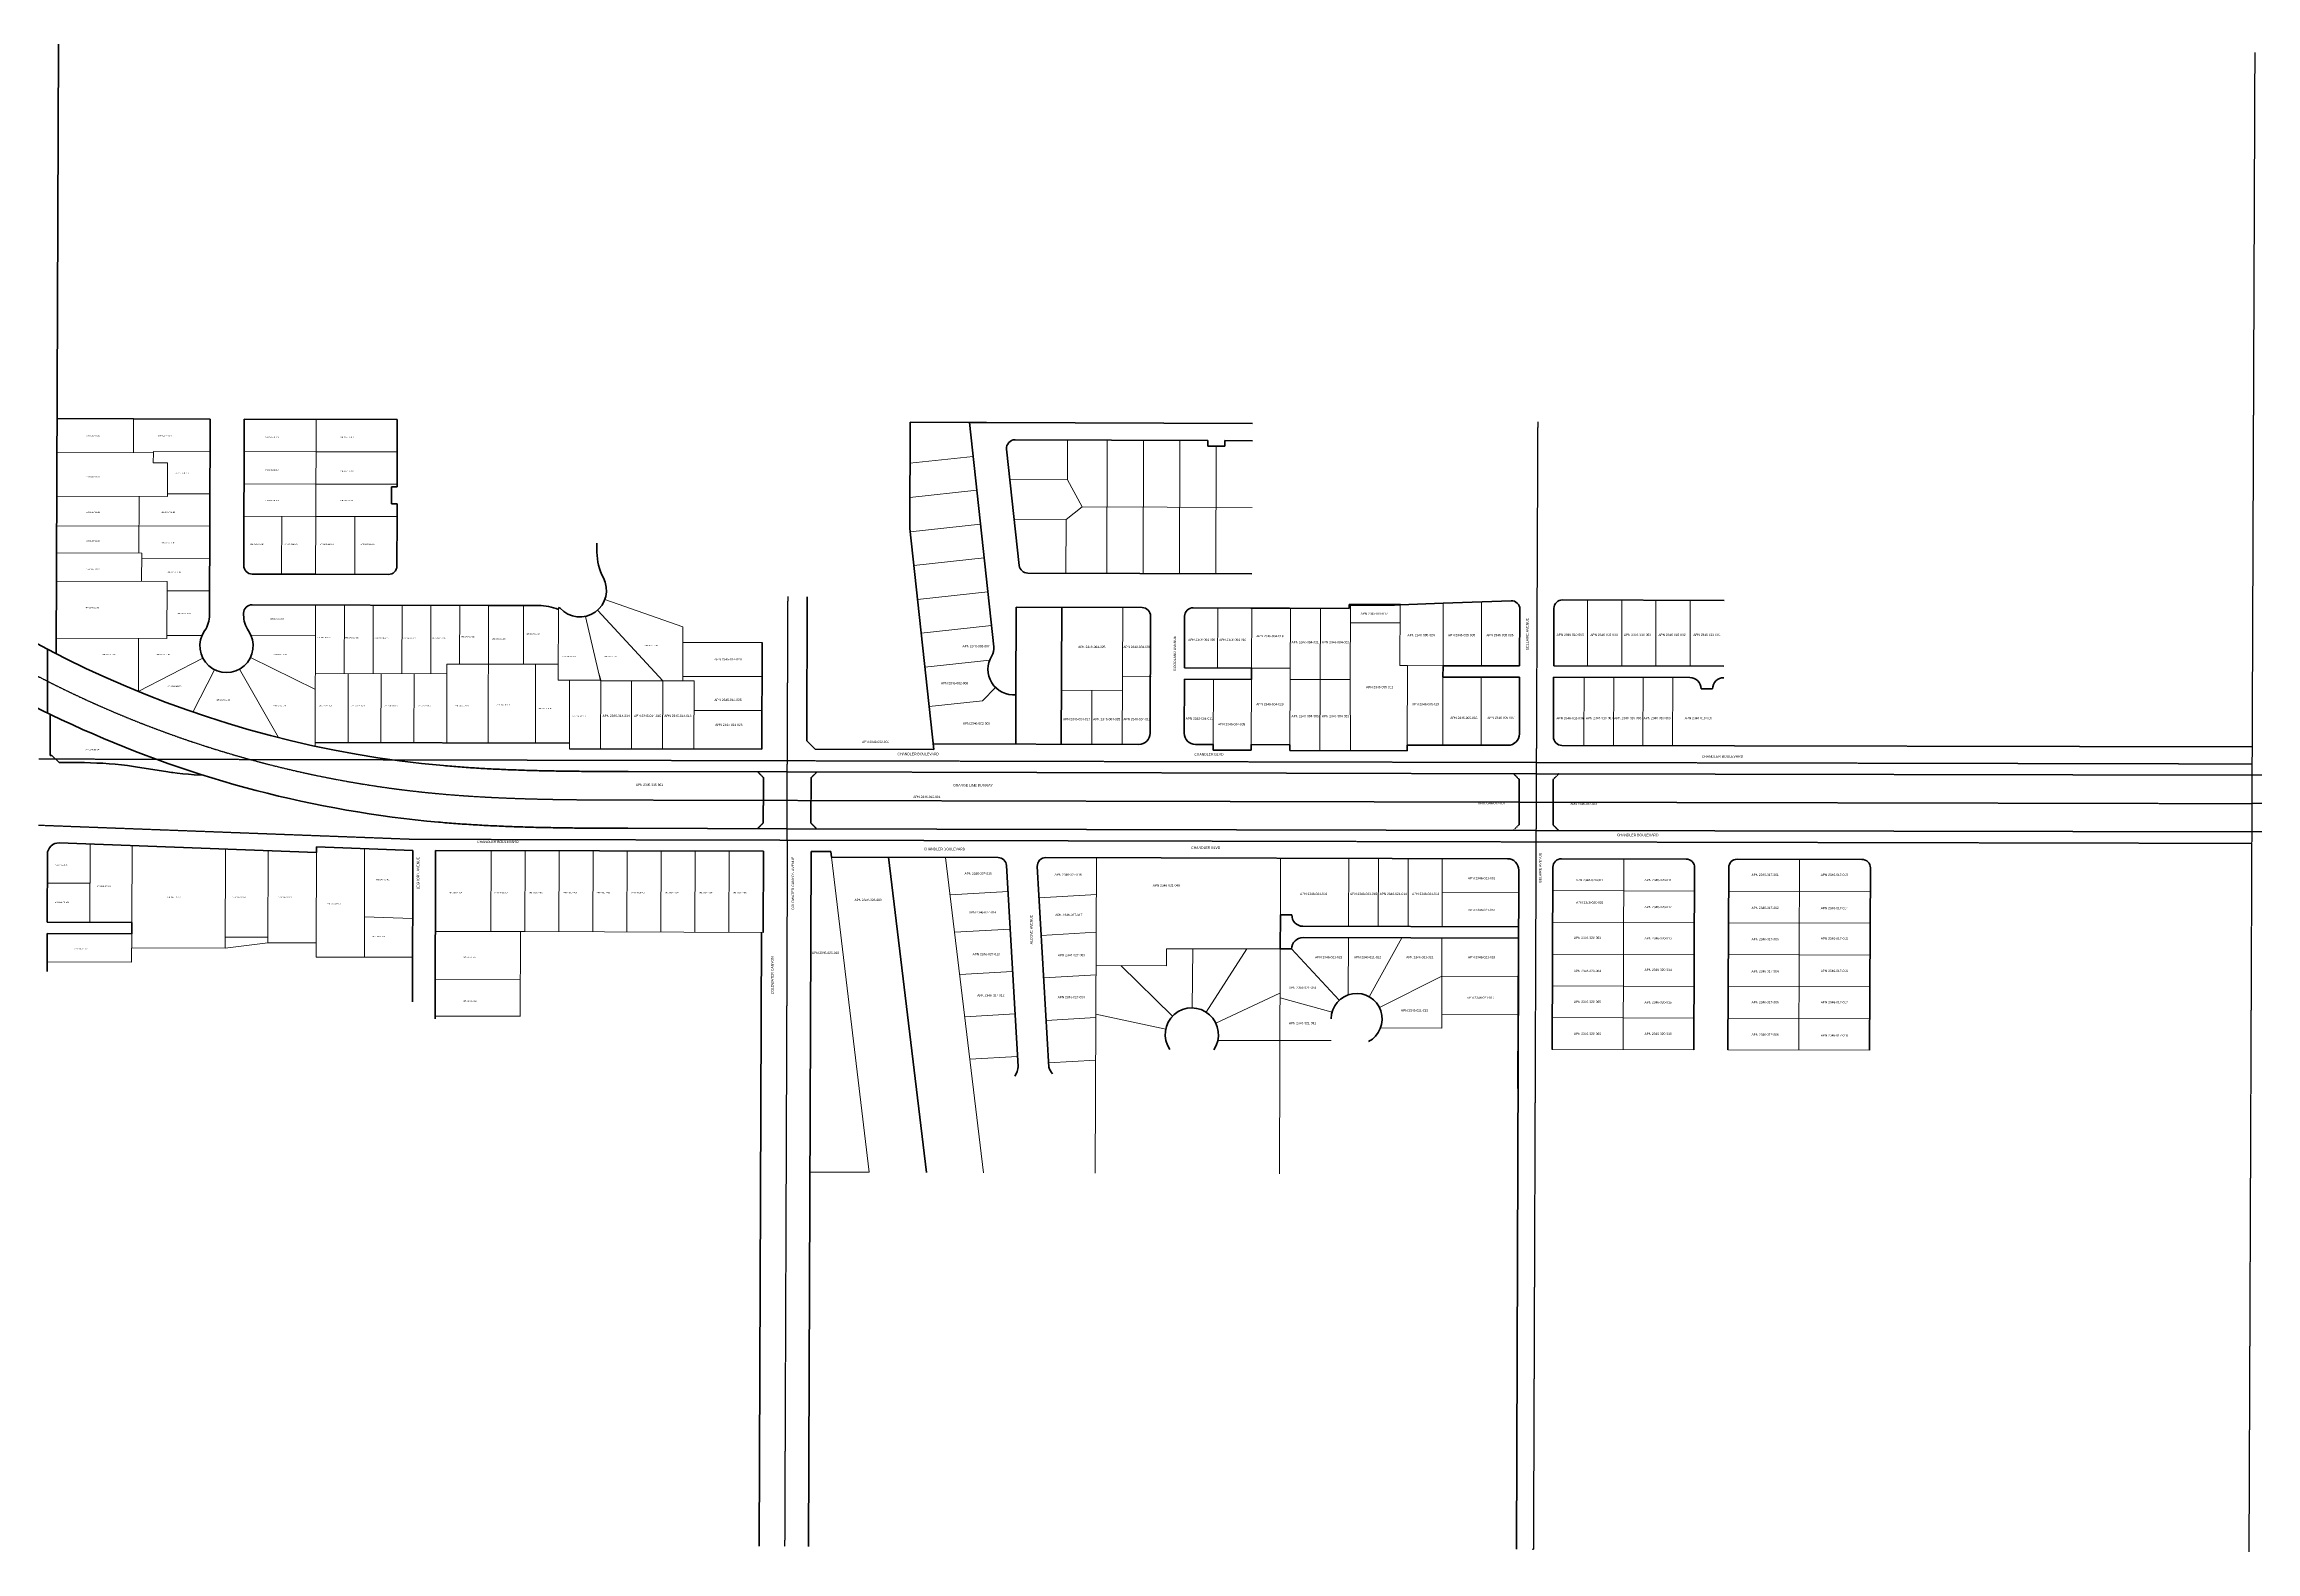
# Model space of a CAD drawing. Header units: feet. Extents: x 6396409 to 6445695, y 1882632 to 1891679.
# Drawn here: x 6435190 to 6439089, y 1882632 to 1885289 of the extents above; entities that cross this region are included whole.
import ezdxf

# ---------------------------------------------------------------- set-up
doc = ezdxf.new("R2010")
doc.units = ezdxf.units.FT
doc.header["$MEASUREMENT"] = 0
doc.linetypes.add('CENTER2', pattern=[1.125, 0.75, -0.125, 0.125, -0.125])
doc.linetypes.add('DASHED2', pattern=[0.375, 0.25, -0.125])
for name, color, linetype, lineweight in [('R-ANNO-LEGN', 6, 'Continuous', 50), ('R-PROP-PRCL', 4, 'Continuous', 18), ('R-Row-Authority', 30, 'Continuous', 140), ('R-Row-Ease', 5, 'DASHED2', 50), ('R-Row-Misc-Txto', 171, 'Continuous', 5), ('R-Row-Ppanno', 7, 'Continuous', 5), ('R-Row-Scl', 1, 'CENTER2', 25), ('R-Row-Sname', 8, 'Continuous', 0), ('R-Row-Srow', 6, 'Continuous', 50), ('VB-BNDY-CALC-TR0461-043', 2, 'Continuous', 35), ('VB-BNDY-CALC-TR0631-057', 2, 'Continuous', 35)]:
    doc.layers.add(name, color=color, linetype=linetype, lineweight=lineweight)
doc.styles.add('G1_1 8_0', font='arial.ttf')
doc.styles.add('G4_7 32', font='arial.ttf', dxfattribs={"height": 0.219})

msp = doc.modelspace()

# ---------------------------------------------------------------- linework, layer by layer
at = {"layer": 'R-ANNO-LEGN'}
for p, q in [((6436457.6805, 1883886.777), (6436457.6803, 1883886.7341)), ((6436458.1806, 1883886.804), (6436458.1803, 1883886.733)), ((6437369.1035, 1883714.6322), (6437369.5692, 1883714.6312)), ((6437369.1467, 1883734.6321), (6437369.6473, 1883734.631))]:
    msp.add_line(p, q, dxfattribs=at)
msp.add_lwpolyline([(6437820.5367, 1884023.5741), (6437820.5501, 1884023.5741)], dxfattribs=at)
at = {"layer": 'R-PROP-PRCL', "ltscale": 0.85}
for p, q in [((6435347.5087, 1884629.045), (6435347.3417, 1884569.4352)), ((6435212.2944, 1884569.8135), (6435382.3416, 1884569.3372)), ((6435382.3416, 1884569.3372), (6435382.2912, 1884551.3372)), ((6435382.3416, 1884569.3372), (6435382.3472, 1884571.3372)), ((6435382.3472, 1884571.3372), (6435482.3468, 1884571.057)), ((6435669.1678, 1884571.1436), (6435542.3483, 1884571.4989)), ((6435382.2912, 1884551.3372), (6435407.2911, 1884551.2672)), ((6435407.2911, 1884551.2672), (6435407.1253, 1884492.1074)), ((6435407.1253, 1884492.1074), (6435211.9989, 1884492.6541)), ((6435357.1255, 1884492.2475), (6435356.8454, 1884392.2479)), ((6435482.1391, 1884496.8973), (6435407.1394, 1884497.1074)), ((6435669.0081, 1884514.1439), (6435542.1886, 1884514.4991)), ((6435668.8484, 1884457.1441), (6435542.0289, 1884457.4994)), ((6435481.9794, 1884439.8975), (6435211.7998, 1884440.6544)), ((6435211.616, 1884392.6547), (6435361.8454, 1884392.2339)), ((6435361.8454, 1884392.2339), (6435361.7053, 1884342.2341)), ((6435481.8197, 1884382.8977), (6435361.8202, 1884383.2339)), ((6435211.4246, 1884342.6551), (6435406.7051, 1884342.108)), ((6435406.7051, 1884342.108), (6435406.425, 1884242.1084)), ((6435481.66, 1884325.898), (6435406.6603, 1884326.1081)), ((6435406.425, 1884242.1084), (6435211.0417, 1884242.6558)), ((6435406.439, 1884247.1084), (6435468.0573, 1884246.9358)), ((6435355.7638, 1884148.4215), (6435469.6209, 1884207.1778)), ((6435451.8472, 1884112.2588), (6435489.9935, 1884186.8819)), ((6435534.5476, 1884187.8323), (6435602.8534, 1884067.1979)), ((6435509.7295, 1883870.538), (6435509.1765, 1883695.7257)), ((6435509.2395, 1883715.6544), (6435584.3894, 1883715.3591)), ((6435509.1765, 1883695.7257), (6435344.1205, 1883696.3023)), ((6435509.1765, 1883695.7257), (6435584.3584, 1883705.4636))]:
    msp.add_line(p, q, dxfattribs=at)
at = {"layer": 'R-PROP-PRCL'}
for p, q in [((6435669.3275, 1884628.1434), (6435669.1678, 1884571.1436)), ((6435669.1678, 1884571.1436), (6435669.0081, 1884514.1439)), ((6435812.3672, 1884570.7425), (6435669.1678, 1884571.1436)), ((6435669.0081, 1884514.1439), (6435668.8484, 1884457.1441)), ((6435812.2075, 1884513.7427), (6435669.0081, 1884514.1439)), ((6435608.5629, 1884355.3126), (6435608.8487, 1884457.3122)), ((6435668.8484, 1884457.1441), (6435668.5627, 1884355.1445)), ((6435812.0479, 1884456.7429), (6435668.8484, 1884457.1441)), ((6435737.7624, 1884354.9506), (6435737.7624, 1884456.951)), ((6437580.5702, 1884269.552), (6437493.203, 1884269.552)), ((6435356.3952, 1884242.2486), (6435356.1319, 1884148.2713)), ((6435900.1204, 1884196.8327), (6435973.3204, 1884196.7401)), ((6435973.3203, 1884196.7356), (6436096.3504, 1884196.58)), ((6437037.3001, 1884150.3958), (6437037.0805, 1884055.3852)), ((6435270.2463, 1883741.4291), (6435270.7317, 1883879.5005)), ((6435344.2544, 1883741.1597), (6435344.7359, 1883876.7253)), ((6435584.3584, 1883705.4636), (6435584.8655, 1883867.7203)), ((6435754.9557, 1883871.3489), (6435754.3863, 1883680.0873)), ((6435977.3801, 1883725.4334), (6435977.8547, 1883867.8436)), ((6436037.35, 1883725.3057), (6436037.8246, 1883867.7046)), ((6436097.3194, 1883725.0366), (6436097.7945, 1883867.566)), ((6436157.2889, 1883724.7667), (6436157.7643, 1883867.4273)), ((6436217.2583, 1883724.4967), (6436217.7342, 1883867.2887)), ((6436277.2277, 1883724.2268), (6436277.7041, 1883867.1501)), ((6436337.1972, 1883723.9569), (6436337.6739, 1883867.0115)), ((6436397.1666, 1883723.6869), (6436397.6438, 1883866.8728)), ((6435669.4191, 1883705.1664), (6435669.9349, 1883864.5292)), ((6436644.5926, 1883300.9617), (6436577.8715, 1883856.4613)), ((6436846.1453, 1883300.1107), (6436779.3786, 1883855.9904)), ((6437043.3002, 1883299.3169), (6437045.5561, 1883855.3803)), ((6437369.7256, 1883754.6824), (6437370.1159, 1883854.6298)), ((6437369.7256, 1883754.6824), (6437370.1159, 1883854.6298)), ((6437490.0927, 1883854.3526), (6437489.6562, 1883734.3719)), ((6437490.0927, 1883854.3526), (6437489.6562, 1883734.3719)), ((6437542.5926, 1883854.2313), (6437542.1561, 1883734.2585)), ((6437542.5926, 1883854.2313), (6437542.1561, 1883734.2585)), ((6437595.0925, 1883854.1101), (6437594.656, 1883734.1451)), ((6437595.0925, 1883854.1101), (6437594.656, 1883734.1451)), ((6437654.6558, 1883734.0156), (6437655.0923, 1883853.9714)), ((6437654.6558, 1883734.0156), (6437655.0923, 1883853.9714)), ((6437973.8532, 1883517.2282), (6437975.3786, 1883853.1379)), ((6438285.1573, 1883852.2355), (6438283.6319, 1883516.3321)), ((6435270.489, 1883810.472), (6435195.3961, 1883810.752)), ((6436787.3358, 1883789.7416), (6436889.3978, 1883795.6624)), ((6436944.1168, 1883784.8331), (6437045.4796, 1883790.7133)), ((6437654.874, 1883793.9719), (6437789.8688, 1883793.66)), ((6437654.874, 1883793.9719), (6437789.8688, 1883793.66)), ((6437849.9381, 1883797.5013), (6438099.8981, 1883796.7706)), ((6438159.898, 1883796.6046), (6438409.9168, 1883795.8737)), ((6435754.5982, 1883751.278), (6435839.5313, 1883748.0929)), ((6435344.0058, 1883671.1602), (6435344.1922, 1883721.1465)), ((6435879.4675, 1883725.6418), (6436037.6904, 1883725.305)), ((6436029.0949, 1883575.766), (6436029.5494, 1883725.0553)), ((6436037.6904, 1883725.305), (6436457.5488, 1883723.4151)), ((6436795.2208, 1883724.0934), (6436893.2198, 1883729.7785)), ((6436947.9696, 1883718.4186), (6437045.0233, 1883724.0489)), ((6437489.225, 1883613.6267), (6437489.5882, 1883714.372)), ((6437525.9425, 1883610.4742), (6437583.606, 1883714.169)), ((6437654.101, 1883578.9733), (6437654.5878, 1883714.0157)), ((6437849.7351, 1883741.5016), (6438099.6423, 1883740.4525)), ((6438159.6436, 1883740.6052), (6438409.6625, 1883739.8743)), ((6435194.9143, 1883671.7027), (6435344.0058, 1883671.1602)), ((6435584.3584, 1883705.4636), (6435669.4191, 1883705.1664)), ((6435669.4191, 1883705.1664), (6435669.3254, 1883680.0873)), ((6435669.3254, 1883680.0873), (6435839.3377, 1883680.0873)), ((6437168.785, 1883665.0952), (6437168.9067, 1883695.095)), ((6437168.9067, 1883695.095), (6437368.9917, 1883694.6325)), ((6437213.9082, 1883590.6489), (6437215.0721, 1883694.9883)), ((6437238.7884, 1883583.2026), (6437310.4218, 1883694.7679)), ((6437367.9423, 1883298.024), (6437369.4913, 1883694.6828)), ((6437473.4688, 1883604.1383), (6437389.5164, 1883694.6106)), ((6437849.532, 1883685.5021), (6438099.3894, 1883684.7717)), ((6438409.4081, 1883683.8749), (6438159.3893, 1883684.6058)), ((6435879.2275, 1883641.3421), (6436029.2936, 1883641.0227)), ((6436804.1814, 1883649.4896), (6436897.5633, 1883654.9069)), ((6436952.3129, 1883643.5489), (6437044.7185, 1883648.9095)), ((6437044.7853, 1883665.3819), (6437168.785, 1883665.0952)), ((6437179.6731, 1883576.3885), (6437088.1352, 1883665.2817)), ((6437544.3008, 1883591.3114), (6437654.3443, 1883646.4728)), ((6437654.3443, 1883646.4728), (6437789.2603, 1883646.1611)), ((6437255.9122, 1883563.688), (6437368.6878, 1883616.8331)), ((6437460.6911, 1883583.1097), (6437369.1542, 1883608.3473)), ((6438099.1346, 1883628.6823), (6437849.329, 1883629.5025)), ((6438159.1349, 1883628.6064), (6438409.1538, 1883627.8754)), ((6435879.0425, 1883576.3423), (6436029.0957, 1883576.023)), ((6436029.1549, 1883575.7658), (6436029.0949, 1883575.766)), ((6436813.1421, 1883574.8858), (6436901.9067, 1883580.0352)), ((6436956.6562, 1883568.6792), (6437044.4136, 1883573.7701)), ((6437167.4422, 1883553.5087), (6437044.4385, 1883579.9026)), ((6437654.0154, 1883555.2414), (6437546.3201, 1883555.6521)), ((6437654.0154, 1883555.2414), (6437654.101, 1883578.9733)), ((6437654.101, 1883578.9733), (6437788.9819, 1883578.6617)), ((6437849.126, 1883573.5029), (6438098.8807, 1883572.7729)), ((6438408.8994, 1883571.876), (6438158.8806, 1883572.6068)), ((6437368.3603, 1883533.0237), (6437259.2783, 1883533.4583)), ((6437368.4353, 1883533.3351), (6437458.4342, 1883532.9918)), ((6437368.8612, 1883533.334), (6437458.9339, 1883532.9905)), ((6437848.9233, 1883517.5933), (6438098.6268, 1883516.8635)), ((6438408.6455, 1883515.9666), (6438158.6266, 1883516.6977)), ((6436822.1028, 1883500.282), (6436906.2501, 1883505.1636)), ((6436960.9995, 1883493.8095), (6437044.1088, 1883498.6308)), ((6436644.5926, 1883300.9617), (6436539.9699, 1883301.3506))]:
    msp.add_line(p, q, dxfattribs=at)
at = {"layer": 'R-PROP-PRCL', "color": 4}
for p, q in [((6436994.173, 1884521.841), (6436994.445, 1884591.8405)), ((6437064.4445, 1884591.5686), (6437063.5314, 1884356.5661)), ((6437128.444, 1884591.3199), (6437127.531, 1884356.3175)), ((6437192.4435, 1884591.0713), (6437191.5305, 1884356.0688)), ((6437256.4042, 1884580.8227), (6437255.53, 1884355.8202)), ((6436827.9445, 1884562.8666), (6436716.5231, 1884550.72)), ((6436834.4467, 1884503.2215), (6436716.2886, 1884490.3404)), ((6436994.173, 1884521.841), (6436892.7294, 1884522.2352)), ((6437019.9899, 1884474.2376), (6436994.173, 1884521.841)), ((6436991.9011, 1884451.8451), (6436900.3643, 1884452.2008)), ((6436991.532, 1884356.8458), (6436991.9011, 1884451.8451)), ((6436991.9011, 1884451.8451), (6437019.9899, 1884474.2376)), ((6437319.986, 1884473.072), (6437019.9899, 1884474.2376)), ((6436840.9454, 1884443.5705), (6436716.6816, 1884430.0238)), ((6436847.452, 1884383.9243), (6436723.184, 1884370.3772)), ((6435668.4116, 1884301.1447), (6435667.7138, 1884052.0312)), ((6435719.2714, 1884301.0022), (6435718.9326, 1884180.0609)), ((6435770.1312, 1884300.8597), (6435769.7927, 1884179.9965)), ((6435820.991, 1884300.7172), (6435820.6527, 1884179.9322)), ((6435871.8509, 1884300.5748), (6435871.5127, 1884179.8679)), ((6435922.7107, 1884300.4323), (6435922.4204, 1884196.8045)), ((6435972.9313, 1884057.8499), (6435973.6105, 1884300.2897)), ((6436096.63, 1884296.4012), (6436096.272, 1884168.5855)), ((6436316.1283, 1884262.3409), (6436178.433, 1884310.4169)), ((6436853.9544, 1884324.2777), (6436729.6864, 1884310.7306)), ((6437090.8208, 1884055.261), (6437091.758, 1884296.4625)), ((6437259.2969, 1884295.8051), (6437258.8854, 1884189.8941)), ((6437318.8853, 1884189.757), (6437319.2964, 1884295.572)), ((6437580.277, 1884194.5526), (6437580.6938, 1884301.1527)), ((6437656.3782, 1884193.9592), (6437656.8083, 1884303.9709)), ((6437723.968, 1884193.8031), (6437724.4085, 1884306.4738)), ((6437911.436, 1884193.3868), (6437911.436, 1884309.7719)), ((6437971.889, 1884309.5468), (6437971.889, 1884193.2585)), ((6438031.4357, 1884193.132), (6438031.4357, 1884309.3251)), ((6438091.8882, 1884309.1), (6438091.8882, 1884193.0037)), ((6436170.7317, 1884167.3495), (6436144.4639, 1884280.9305)), ((6436280.7534, 1884167.1552), (6436165.9876, 1884291.3606)), ((6436316.1283, 1884262.3409), (6436315.7485, 1884167.0917)), ((6436860.4568, 1884264.6311), (6436736.1888, 1884251.0839)), ((6437386.3605, 1884054.5833), (6437387.3017, 1884295.2879)), ((6437439.3213, 1884044.4554), (6437440.3013, 1884295.0807)), ((6435668.2604, 1884247.1467), (6435554.4925, 1884247.4654)), ((6436456.1194, 1884234.75), (6436316.0196, 1884235.0912)), ((6435668.0726, 1884180.1252), (6435900.0728, 1884179.8318)), ((6435725.7322, 1884058.4212), (6435726.0729, 1884180.0518)), ((6435784.0729, 1884179.9785), (6435783.732, 1884058.2872)), ((6435841.7318, 1884058.1531), (6435842.0728, 1884179.9051)), ((6435900.1204, 1884196.8327), (6435899.7315, 1884058.0191)), ((6436056.3203, 1884196.6306), (6436055.931, 1884057.6581)), ((6436171.2719, 1884168.4907), (6436167.5884, 1884180.9411)), ((6436857.1438, 1884203.9144), (6436742.6912, 1884191.4373)), ((6437318.8853, 1884189.757), (6437386.8884, 1884189.5813)), ((6437594.0144, 1884194.5096), (6437580.277, 1884194.5526)), ((6437593.4654, 1884054.1046), (6437594.0144, 1884194.5033)), ((6437594.0129, 1884194.1033), (6437656.3782, 1884193.9592)), ((6436096.272, 1884168.5855), (6436171.2719, 1884168.4907)), ((6436116.272, 1884168.5603), (6436115.9329, 1884047.5194)), ((6436335.7317, 1884167.0213), (6436170.7338, 1884167.4232)), ((6436170.9357, 1884048.4912), (6436171.2719, 1884168.4907)), ((6436225.7313, 1884167.131), (6436225.2553, 1884047.301)), ((6436280.7309, 1884166.9125), (6436280.2552, 1884047.167)), ((6436455.8743, 1884174.7504), (6436315.7804, 1884175.0916)), ((6436335.7317, 1884167.0213), (6436335.2551, 1884047.033)), ((6436983.4103, 1884150.519), (6437091.19, 1884150.2727)), ((6437091.2871, 1884175.2771), (6437141.8256, 1884175.1616)), ((6437251.8078, 1884169.9102), (6437251.3609, 1884054.8899)), ((6437318.3607, 1884054.7404), (6437318.8076, 1884169.7571)), ((6437386.8101, 1884169.5619), (6437492.8098, 1884169.317)), ((6437655.8308, 1884053.9603), (6437656.332, 1884173.9593)), ((6437723.7056, 1884173.8036), (6437723.4284, 1884053.8041)), ((6437905.3616, 1884173.3997), (6437904.9188, 1884053.4005)), ((6437956.9187, 1884053.2901), (6437957.3614, 1884173.2893)), ((6438008.9186, 1884053.1797), (6438009.3613, 1884173.1788)), ((6438061.3612, 1884173.0684), (6438060.9184, 1884053.0693)), ((6436455.6293, 1884114.7509), (6436335.5251, 1884115.0435))]:
    msp.add_line(p, q, dxfattribs=at)
at = {"layer": 'R-PROP-PRCL', "color": 4, "ltscale": 0.85}
msp.add_line((6435553.6102, 1884208.0834), (6435667.9942, 1884152.147), dxfattribs=at)
at = {"layer": 'R-PROP-PRCL', "color": 4, "flags": 128}
msp.add_lwpolyline([(6436035.1102, 1884300.1174), (6436034.8204, 1884196.6578)], dxfattribs=at)
at = {"layer": 'R-PROP-PRCL', "color": 4}
for points in [[(6437493.4011, 1884044.3354), (6437492.8098, 1884169.317), (6437493.3259, 1884300.875)], [(6436867.3846, 1884155.5189), (6436844.191, 1884132.0876), (6436750.2774, 1884121.8496)]]:
    msp.add_lwpolyline(points, dxfattribs=at)
at = {"layer": 'R-Row-Authority'}
for p, q in [((6436219.3359, 1884007.2803), (6436500.1827, 1884006.6312)), ((6439082.7549, 1884000.9592), (6437820.7481, 1884003.5792)), ((6436219.1048, 1883907.2906), (6436499.7471, 1883906.6419)), ((6437820.333, 1883903.5899), (6439082.2915, 1883900.97))]:
    msp.add_line(p, q, dxfattribs=at)
for points in [[(6434487.1215, 1884683.1055, 0.000327249), (6434507.2035, 1884660.7326, 0.000654499), (6434527.3732, 1884638.3505, 0.000981748), (6434547.6599, 1884615.9861, 0.001308998), (6434568.0932, 1884593.6666, 0.001636248), (6434588.702, 1884571.4198, 0.001963498), (6434609.5152, 1884549.2743, 0.002290749), (6434630.5614, 1884527.2593, 0.002618), (6434651.8684, 1884505.4051, 0.002945252), (6434673.4634, 1884483.743, 0.003272504), (6434695.3729, 1884462.3054, 0.003602538), (6434717.6397, 1884441.1095, 0.16775806), (6435885.0657, 1883918.1759, 0.003602541), (6435915.7057, 1883915.6728, 0.003272504), (6435946.2882, 1883913.5973, 0.002945252), (6435976.8288, 1883911.9059, 0.002618), (6436007.321, 1883910.5573, 0.002290749), (6436037.7596, 1883909.5103, 0.001963498), (6436068.1405, 1883908.7241, 0.001636248), (6436098.4608, 1883908.1578, 0.001308998), (6436128.7185, 1883907.771, 0.000981748), (6436158.9122, 1883907.5233, 0.000654498), (6436189.0411, 1883907.3748, 0.000327249), (6436219.1048, 1883907.2857)], [(6434786.0635, 1884514.0354, 0.16775806), (6435893.9257, 1884017.7826, 0.003602541), (6435923.1295, 1884015.3969, 0.003272504), (6435952.406, 1884013.41, 0.002945252), (6435981.7704, 1884011.7837, 0.002618), (6436011.2164, 1884010.4814, 0.002290749), (6436040.7392, 1884009.4659, 0.001963498), (6436070.3349, 1884008.7, 0.001636248), (6436100.0009, 1884008.146, 0.001308998), (6436129.735, 1884007.7658, 0.000981748), (6436159.536, 1884007.5214, 0.000654498), (6436189.4031, 1884007.3742, 0.000327249), (6436219.3359, 1884007.2854)]]:
    msp.add_lwpolyline(points, format="xyb", dxfattribs=at)
for points in [[(6436500.1827, 1884006.6312), (6437820.7481, 1884003.5792)], [(6437820.333, 1883903.5899), (6436499.7471, 1883906.6419)]]:
    msp.add_lwpolyline(points, dxfattribs=at)
at = {"layer": 'R-Row-Ease'}
for p, q in [((6435195.965, 1884222.6695), (6435195.5366, 1884110.7801)), ((6436219.3359, 1884007.2854), (6436219.3359, 1884007.2803)), ((6437850.7066, 1883993.517), (6437850.3745, 1883913.5275)), ((6437860.748, 1884003.4962), (6437850.7066, 1883993.517)), ((6436219.1048, 1883907.2857), (6436219.1048, 1883907.2906)), ((6437850.3745, 1883913.5275), (6437860.333, 1883903.5068))]:
    msp.add_line(p, q, dxfattribs=at)
for points in [[(6436448.1827, 1884006.7514), (6436458.1391, 1883996.7284), (6436457.7906, 1883916.7339), (6436447.7471, 1883906.7571)], [(6436551.747, 1883906.5218), (6436541.7906, 1883916.5448), (6436542.1391, 1883996.5343), (6436552.1826, 1884006.5111)], [(6437780.7481, 1884003.6717), (6437790.7066, 1883993.6487), (6437790.3746, 1883913.6591), (6437780.3331, 1883903.6823)]]:
    msp.add_lwpolyline(points, dxfattribs=at)
at = {"layer": 'R-Row-Scl'}
for p, q in [((6435180.226, 1884029.6819), (6437820.8311, 1884023.5791)), ((6437820.8311, 1884023.5791), (6439082.7964, 1884020.9592)), ((6440075.1809, 1883998.417), (6439082.7184, 1884000.9592)), ((6440074.0739, 1883948.4247), (6439082.5232, 1883950.9646)), ((6435180.11, 1883912.91), (6435840.26, 1883888.1661)), ((6435840.26, 1883888.1661), (6437820.25, 1883883.59)), ((6436500.16, 1883886.6409), (6436495.5, 1882641.42)), ((6437820.25, 1883883.59), (6439082.25, 1883880.97)), ((6440073.89, 1883898.43), (6439082.3281, 1883900.9698))]:
    msp.add_line(p, q, dxfattribs=at)
for points in [[(6439087.69, 1885274.64), (6439082.25, 1883880.97), (6439077.29, 1882632.02)], [(6437823.3234, 1884624.0074), (6437820.25, 1883883.59), (6437815.7292, 1882636.6132)], [(6436499.66, 1883886.6421), (6436500.27, 1884026.68), (6436501.45, 1884315.62)]]:
    msp.add_lwpolyline(points, dxfattribs=at)
msp.add_lwpolyline([(6434751.8516, 1884477.5725, 0.16775806), (6435889.4957, 1883967.9792, 0.003602541), (6435919.4176, 1883965.5348, 0.003272504), (6435949.3471, 1883963.5037, 0.002945252), (6435979.2996, 1883961.8448, 0.002618), (6436009.2687, 1883960.5193, 0.002290749), (6436039.2494, 1883959.4881, 0.001963498), (6436069.2377, 1883958.7121, 0.001636248), (6436099.2308, 1883958.1519, 0.001308998), (6436129.2267, 1883957.7684, 0.000981748), (6436159.2241, 1883957.5224, 0.000654498), (6436189.2221, 1883957.3745, 0.000327249), (6436219.2203, 1883957.2855), (6437820.5405, 1883953.5845), (6439082.5232, 1883950.9646)], format="xyb", dxfattribs=at)
msp.add_circle((6437815.2292, 1882636.615), 0.5, dxfattribs=at)
at = {"layer": 'R-Row-Srow'}
for p, q in [((6435215.0497, 1885289.3951), (6435210.9355, 1884214.9173)), ((6435212.5226, 1884629.4231), (6435347.5087, 1884629.045)), ((6435347.5087, 1884629.045), (6435482.5082, 1884628.6668)), ((6435482.5082, 1884628.6668), (6435481.5417, 1884283.6681)), ((6435542.508, 1884628.4987), (6435541.7852, 1884370.4997)), ((6435542.508, 1884628.4987), (6435812.5269, 1884627.7422)), ((6435812.5269, 1884627.7422), (6435812.2075, 1884513.7427)), ((6436821.4421, 1884622.5129), (6436864.5271, 1884227.2944)), ((6436886.9146, 1884575.5746), (6436909.2729, 1884370.482)), ((6437241.4431, 1884590.8809), (6436901.8845, 1884592.2001)), ((6437241.4043, 1884580.881), (6437241.4431, 1884590.8809)), ((6437271.4041, 1884580.7644), (6437241.4043, 1884580.881)), ((6437271.4041, 1884580.7644), (6437271.4429, 1884590.7643)), ((6437320.4425, 1884590.5739), (6437271.4429, 1884590.7643)), ((6435802.1954, 1884509.4307), (6435802.1114, 1884479.4308)), ((6435812.1954, 1884509.4027), (6435802.1954, 1884509.4307)), ((6435812.2075, 1884513.7427), (6435812.1954, 1884509.4027)), ((6435802.1114, 1884479.4308), (6435812.1113, 1884479.4028)), ((6435812.0479, 1884456.7429), (6435811.8041, 1884369.7433)), ((6435812.1113, 1884479.4028), (6435812.0479, 1884456.7429)), ((6436164.5847, 1884394.3388), (6436164.6283, 1884409.8979)), ((6435668.5627, 1884355.1445), (6435556.7431, 1884355.4577)), ((6435668.5627, 1884355.1445), (6435796.7622, 1884354.7853)), ((6437319.5295, 1884355.5715), (6436924.1263, 1884357.1077)), ((6435556.5921, 1884301.458), (6435973.6105, 1884300.2897)), ((6435973.6105, 1884300.2897), (6436061.4257, 1884300.0437)), ((6436534.4127, 1884061.5523), (6436535.4497, 1884315.4811)), ((6437125.7927, 1884296.3237), (6436903.9795, 1884297.1855)), ((6437215.792, 1884295.9741), (6437319.2964, 1884295.572)), ((6437385.6723, 1884295.2943), (6437317.6728, 1884295.5602)), ((6437490.6715, 1884294.8837), (6437490.6989, 1884301.8853)), ((6437490.6989, 1884301.8853), (6437554.7862, 1884301.6347)), ((6437576.3048, 1884301.9909), (6437580.6977, 1884302.1535)), ((6437580.6938, 1884301.1527), (6437656.8083, 1884303.9709)), ((6437580.6977, 1884302.1535), (6437580.6938, 1884301.1527)), ((6437656.8083, 1884303.9709), (6437776.3335, 1884308.3963)), ((6435541.5417, 1884283.5), (6435541.5501, 1884286.5)), ((6435541.5501, 1884286.5), (6435541.5501, 1884286.5)), ((6437139.941, 1884075.1221), (6437140.7343, 1884281.2661)), ((6437200.3837, 1884190.0278), (6437200.7339, 1884281.0319)), ((6437385.6707, 1884295.2943), (6437490.6715, 1884294.8837)), ((6437791.8884, 1884293.3463), (6437791.4872, 1884193.6471)), ((6437318.8853, 1884189.757), (6437200.3837, 1884190.0278)), ((6437318.8076, 1884169.7571), (6437318.8853, 1884189.757)), ((6437656.3782, 1884193.9592), (6437656.332, 1884173.9593)), ((6437791.4872, 1884193.6471), (6437656.3782, 1884193.9592)), ((6437851.5367, 1884193.514), (6438151.6258, 1884192.8768)), ((6437199.9412, 1884075.0449), (6437200.3067, 1884170.0279)), ((6437200.3067, 1884170.0279), (6437318.8076, 1884169.7571)), ((6437656.332, 1884173.9593), (6437791.4537, 1884173.6471)), ((6437851.4067, 1884173.5142), (6438091.5511, 1884173.0043)), ((6438111.5086, 1884152.9619), (6438131.5086, 1884152.9194)), ((6435200.5273, 1884108.3407), (6435200.2487, 1884035.5818)), ((6436534.4127, 1884061.5523), (6436549.3514, 1884046.5177)), ((6435200.2487, 1884035.5818), (6435203.3871, 1884035.9091)), ((6435203.3871, 1884035.9091), (6435216.2994, 1884023.2678)), ((6435216.2994, 1884023.2678), (6435260.8991, 1884023.1383)), ((6435667.732, 1884058.5553), (6436115.9609, 1884057.5194)), ((6436115.9329, 1884047.5194), (6436455.3515, 1884046.735)), ((6436534.2102, 1884026.4969), (6436534.2104, 1884026.5476)), ((6436549.3514, 1884046.5177), (6436758.5424, 1884046.0342)), ((6436757.452, 1884056.0368), (6437119.895, 1884055.1991)), ((6437219.8948, 1884054.968), (6437251.3609, 1884054.8953)), ((6437251.3609, 1884054.8899), (6437251.322, 1884044.8954)), ((6437251.322, 1884044.8954), (6437318.3219, 1884044.7405)), ((6437318.3219, 1884044.7405), (6437318.3607, 1884054.7404)), ((6437318.3607, 1884054.7404), (6437386.3605, 1884054.5833)), ((6437386.3214, 1884044.5834), (6437386.3605, 1884054.5833)), ((6437386.3214, 1884044.5834), (6437593.4263, 1884044.1047)), ((6437593.4263, 1884044.1047), (6437593.4654, 1884054.1046)), ((6435354.2649, 1884015.2886), (6435404.3824, 1884007.3776)), ((6435216.3213, 1883881.5317), (6435669.9349, 1883864.5292)), ((6435669.9349, 1883864.5292), (6435669.9673, 1883874.535)), ((6435669.9673, 1883874.535), (6435839.8731, 1883868.1665)), ((6435879.873, 1883868.0745), (6436458.0852, 1883866.7381)), ((6436458.0852, 1883866.7381), (6436457.5488, 1883723.4151)), ((6436542.0851, 1883866.544), (6436537.4997, 1882641.2628)), ((6436542.0851, 1883866.544), (6436576.6701, 1883866.4641)), ((6436577.8715, 1883856.4613), (6436576.6701, 1883866.4641)), ((6435195.5723, 1883861.615), (6435195.1568, 1883741.7023)), ((6436577.8715, 1883856.4613), (6436871.7898, 1883855.782)), ((6436907.2642, 1883487.6825), (6436886.73, 1883841.6507)), ((6438098.6268, 1883516.8635), (6438100.0849, 1883837.972)), ((6438158.6266, 1883516.6977), (6438160.0857, 1883837.9214)), ((6438175.1166, 1883852.8532), (6438395.1364, 1883852.3964)), ((6438408.6455, 1883515.9666), (6438410.1051, 1883837.3283)), ((6437369.4913, 1883694.6828), (6437369.7256, 1883754.6824)), ((6437369.7328, 1883754.6823), (6437389.7327, 1883754.6102)), ((6435195.0876, 1883721.7025), (6435194.8552, 1883654.6329)), ((6435195.0876, 1883721.7025), (6435344.1839, 1883721.1465)), ((6435195.1568, 1883741.7023), (6435344.2831, 1883741.1596)), ((6435344.2544, 1883741.1597), (6435344.1922, 1883721.1465)), ((6436454.5489, 1883723.4286), (6436450.5003, 1882641.5884)), ((6437409.1841, 1883734.5457), (6437789.6213, 1883733.7241)), ((6437409.5627, 1883714.5448), (6437789.539, 1883713.7243)), ((6437789.539, 1883713.7243), (6437788.4456, 1883448.6627)), ((6437819.6213, 1883733.6594), (6437819.6016, 1883733.6594)), ((6437369.4913, 1883694.6827), (6437389.5164, 1883694.6106))]:
    msp.add_line(p, q, dxfattribs=at)
at = {"layer": 'R-Row-Srow', "color": 1}
for p, q in [((6436716.0758, 1884435.5809), (6436716.8037, 1884622.9194)), ((6436821.4429, 1884622.5129), (6436716.8037, 1884622.9194)), ((6436716.0758, 1884435.5809), (6436758.5424, 1884046.0342)), ((6435839.114, 1883601.5113), (6435839.8731, 1883868.1665)), ((6435879.0285, 1883571.4062), (6435879.873, 1883868.0745)), ((6436745.3653, 1883300.5127), (6436678.6189, 1883856.2233))]:
    msp.add_line(p, q, dxfattribs=at)
at = {"layer": 'R-Row-Srow', "color": 4}
for p, q in [((6436903.3793, 1884142.7087), (6436903.9795, 1884297.1855)), ((6436983.0411, 1884055.5102), (6436983.9789, 1884296.8779)), ((6436903.0412, 1884055.6951), (6436903.3793, 1884142.7087))]:
    msp.add_line(p, q, dxfattribs=at)
at = {"layer": 'R-Row-Srow'}
for points in [[(6438152.0577, 1884308.876), (6437867.0137, 1884309.9373, 0.414088296), (6437851.958, 1884294.9996), (6437851.5367, 1884193.514)], [(6437791.4537, 1884173.6471), (6437791.0385, 1884073.6113, -0.413674816), (6437770.9925, 1884053.6944), (6437593.4654, 1884054.1046)], [(6437851.4537, 1884173.5141), (6437851.018, 1884068.5476, 0.414821392), (6437865.9867, 1884053.4854), (6439082.8587, 1884050.9591)], [(6436961.4549, 1883485.9602), (6436940.9328, 1883839.7188, -0.431974793), (6436955.9423, 1883855.5875), (6437770.115, 1883853.7058, -0.414598543), (6437790.0687, 1883833.6333), (6437785.7294, 1882636.722)], [(6438085.1162, 1883853.0401), (6437865.118, 1883853.4968, 0.413759853), (6437850.0869, 1883838.5512), (6437848.9233, 1883517.5933)]]:
    msp.add_lwpolyline(points, format="xyb", dxfattribs=at)
for points in [[(6436455.3515, 1884046.735), (6436456.1194, 1884234.75)], [(6435260.8991, 1884023.1383), (6435271.7569, 1884022.7533), (6435282.6469, 1884022.3986), (6435293.5289, 1884021.8541), (6435304.3996, 1884021.1196), (6435315.2561, 1884020.1953), (6435326.0949, 1884019.0821), (6435336.9124, 1884017.7796), (6435354.2649, 1884015.2886)], [(6435404.3824, 1884007.3776), (6435414.2976, 1884005.9008), (6435416.8741, 1884005.5628)], [(6435416.8741, 1884005.5628), (6435424.2369, 1884004.5973), (6435434.1976, 1884003.4673), (6435444.1764, 1884002.5116), (6435454.1704, 1884001.7301), (6435470.4415, 1884000.8361)]]:
    msp.add_lwpolyline(points, dxfattribs=at)
for centre, radius, start, end in [((6436901.8262, 1884577.2002), 15, 89.7773945, 186.2215612), ((6436260.4243, 1884394.0703), 95.84, 179.8394888, 208.0779893), ((6435556.7851, 1884370.4577), 15, 179.8394885, 269.8394885), ((6435796.8042, 1884369.7853), 15, 269.8394885, 359.8394885), ((6436134.3955, 1884326.8394), 47, 222.4035339, 28.0779893), ((6436924.1845, 1884372.1076), 15, 186.2215612, 269.7773945), ((6435556.5501, 1884286.458), 15, 89.8394885, 179.8394885), ((6436061.1572, 1884204.2041), 95.84, 68.2823131, 89.8394889), ((6436080.3224, 1884252.321), 47, 65.6646761, 69.697879), ((6437125.7344, 1884281.3238), 15, 359.7795084, 89.7773945), ((6437215.7338, 1884280.9742), 15, 89.7773945, 179.7795084), ((6437556.8429, 1884827.6307), 526, 269.7759699, 272.1204144), ((6437776.8885, 1884293.4066), 15, 359.7694771, 92.1204211), ((6435431.5419, 1884283.8082), 50, 325.4019884, 359.8394885), ((6435591.5415, 1884283.36), 50, 179.8394885, 214.2769885), ((6435511.388, 1884228.7301), 47, 145.4019884, 34.2769885), ((6436839.6743, 1884224.5851), 25, 328.0082279, 6.2215612), ((6436899.043, 1884187.4993), 45, 148.0082279, 275.5297389), ((6438091.5087, 1884153.0044), 20, 359.8783446, 89.8783446), ((6438151.5083, 1884152.813), 20, 89.8783446, 179.695011), ((6437119.9412, 1884075.1991), 20, 269.8675818, 359.7795084), ((6437219.941, 1884074.968), 20, 179.7795084, 269.8675818), ((6437770.9959, 1884073.6974), 20.0086, 269.8915325, 359.7593407), ((6435215.5722, 1883861.5457), 20, 87.8534286, 179.8014781), ((6436871.7552, 1883840.782), 15, 3.32009, 89.8675805), ((6438085.085, 1883838.0401), 15, 359.7398258, 89.8810501), ((6438175.0855, 1883837.8532), 15, 89.8810501, 179.7397558), ((6438395.1053, 1883837.3965), 15, 359.7397558, 89.8810501), ((6437409.7325, 1883754.5381), 20, 179.79347, 268.428701), ((6437409.5271, 1883694.5339), 20.0109, 89.8982401, 179.7805587), ((6437504.0717, 1883571.1464), 45, 297.6115255, 179.79347), ((6437213.397, 1883543.6517), 47, 325.3386681, 214.2136681), ((6436878.1298, 1883488.1913), 29.1389, 322.801121, 358.999519), ((6436985.6559, 1883492.2301), 25, 194.524702, 225.3448199)]:
    msp.add_arc(centre, radius, start, end, dxfattribs=at)
at = {"layer": 'VB-BNDY-CALC-TR0461-043', "color": 1}
for p, q in [((6436851.6326, 1884622.3956, 45.901), (6436821.4421, 1884622.5129, 45.901)), ((6437320.5591, 1884620.5737, 45.901), (6436851.6326, 1884622.3956, 45.901))]:
    msp.add_line(p, q, dxfattribs=at)
at = {"layer": 'VB-BNDY-CALC-TR0631-057', "color": 4}
for p, q in [((6437491.6989, 1884301.8814), (6437491.695, 1884300.8814)), ((6437554.7823, 1884300.6347), (6437491.695, 1884300.8814)), ((6437576.3418, 1884300.9916), (6437580.6938, 1884301.1527))]:
    msp.add_line(p, q, dxfattribs=at)
msp.add_arc((6437556.8429, 1884827.6307), 527, 269.77597, 272.1204145, dxfattribs=at)

# ---------------------------------------------------------------- texts
at = {"layer": 'R-Row-Misc-Txto', "style": 'G1_1 8_0'}
for s, p in [('APN 2345-011-024', (6435264.4136, 1884597.9447)), ('APN 2345-011-025', (6435390.8593, 1884597.9447)), ('APN 2345-010-018', (6435579.4598, 1884595.8147)), ('APN 2345-010-009', (6435711.1707, 1884595.8147)), ('APN 2345-011-011', (6435421.7346, 1884532.3017)), ('APN 2345-010-017', (6435579.4598, 1884537.8508)), ('APN 2345-010-010', (6435711.1707, 1884535.805)), ('APN 2345-011-019', (6435264.4136, 1884525.7374)), ('APN 2345-011-022', (6435264.4136, 1884463.3766)), ('APN 2345-011-012', (6435396.7716, 1884463.3766)), ('APN 2345-010-016', (6435579.4598, 1884483.9785)), ('APN 2345-010-011', (6435711.1707, 1884483.9785)), ('APN 2345-011-023', (6435264.4136, 1884412.8315)), ('APN 2345-011-013', (6435396.7716, 1884409.5494)), ('APN 2345-010-015', (6435552.6433, 1884406.8)), ('APN 2345-010-014', (6435613.9051, 1884406.8)), ('APN 2345-010-013', (6435676.3347, 1884406.8)), ('APN 2345-010-012', (6435748.1022, 1884406.8)), ('APN 2345-011-017', (6435264.4136, 1884363.0721)), ('APN 2345-011-014', (6435407.43, 1884357.8309)), ('APN 2345-011-016', (6435262.9306, 1884295.2896)), ('APN 2345-011-015', (6435424.4961, 1884285.0958)), ('APN 2345-013-003', (6435588.3437, 1884275.2725)), ('APN 2345-013-014', (6435670.4925, 1884242.5545)), ('APN 2345-013-015', (6435720.0372, 1884242.3193)), ('APN 2345-013-016', (6435772.7136, 1884241.6357)), ('APN 2345-013-017', (6435821.5134, 1884241.4079)), ('APN 2345-013-018', (6435873.5689, 1884241.3856)), ('APN 2345-013-019', (6435924.649, 1884244.1199)), ('APN 2345-013-028', (6435979.3049, 1884240.0279)), ('APN 2345-013-029', (6436040.389, 1884248.8771)), ('APN 2345-014-024', (6436248.3796, 1884228.6027)), ('APN 2345-012-001', (6435292.2126, 1884212.6274)), ('APN 2345-012-002', (6435388.0308, 1884212.6274)), ('APN 2345-013-002', (6435594.1998, 1884212.5751)), ('APN 2345-013-026', (6436103.6046, 1884209.1396)), ('APN 2345-014-023', (6436177.3482, 1884209.1396)), ('APN 2345-012-003', (6435407.6631, 1884156.5771)), ('APN 2345-012-004', (6435493.805, 1884132.5556)), ('APN 2345-013-001', (6435594.1998, 1884122.2907)), ('APN 2345-013-020', (6435674.4029, 1884122.2907)), ('APN 2345-013-021', (6435731.4507, 1884122.2907)), ('APN 2345-013-022', (6435789.6938, 1884122.2907)), ('APN 2345-013-023', (6435849.0143, 1884122.2907)), ('APN 2345-013-024', (6435913.9103, 1884122.2907)), ('APN 2345-013-031', (6435987.8107, 1884123.8787)), ('APN 2345-013-030', (6436061.5739, 1884117.5331)), ('APN 2345-013-011', (6436121.1699, 1884103.9162)), ('APN 2345-012-007', (6435263.0514, 1884044.9802)), ('APN 2345-020-021', (6435209.1649, 1883841.4797)), ('APN 2345-020-019', (6435283.1159, 1883804.0518)), ('APN 2345-019-001', (6435774.697, 1883815.8614)), ('APN 2345-016-001', (6435904.1419, 1883792.7346)), ('APN 2345-016-002', (6435983.1344, 1883792.7346)), ('APN 2345-016-003', (6436044.5484, 1883792.7346)), ('APN 2345-016-004', (6436104.9373, 1883792.7346)), ('APN 2345-016-005', (6436163.7262, 1883792.7346)), ('APN 2345-016-006', (6436224.77, 1883792.7346)), ('APN 2345-016-007', (6436284.4301, 1883792.7346)), ('APN 2345-016-008', (6436344.3464, 1883792.7346)), ('APN 2345-016-009', (6436404.2627, 1883792.7346)), ('APN 2345-020-022', (6435209.1649, 1883775.9104)), ('APN 2345-020-018', (6435406.089, 1883784.8776)), ('APN 2345-019-020', (6435521.8282, 1883784.8776)), ('APN 2345-019-010', (6435602.9019, 1883784.8776)), ('APN 2345-019-003', (6435688.1847, 1883773.2853)), ('APN 2345-019-002', (6435767.8378, 1883715.4526)), ('APN 2345-020-002', (6435243.137, 1883693.781)), ('APN 2345-016-021', (6435928.7701, 1883679.2851)), ('APN 2345-016-020', (6435928.7701, 1883601.7821))]:
    msp.add_text(s, height=2, dxfattribs=at).set_placement(p)
at = {"layer": 'R-Row-Ppanno', "char_height": 4, "attachment_point": 8, "line_spacing_factor": 0.8, "style": 'G1_1 8_0'}
for s, insert in [('\\pxt15;APN 2346-005-017', (6437535.0553, 1884283.5942)), ('APN 2346-002-007', (6436833.0548, 1884226.33, 46.591)), ('APN 2346-004-025', (6437037.0457, 1884224.9619)), ('APN 2346-004-008', (6437116.6478, 1884224.9619)), ('\\pxt15;APN 2346-004-009', (6437230.9516, 1884237.6473)), ('\\pxt15;APN 2346-004-010', (6437285.5968, 1884237.6473)), ('\\pxt15;APN 2346-004-019', (6437351.1672, 1884244.1658)), ('\\pxt15;APN 2346-004-021', (6437413.1902, 1884233.1831)), ('\\pxt15;APN 2346-004-022', (6437466.6225, 1884233.1831)), ('\\pxt15;APN 2346-005-024', (6437617.7128, 1884245.801)), ('\\pxt15;APN 2346-005-005', (6437689.1391, 1884245.801)), ('\\pxt15;APN 2346-005-006', (6437756.7389, 1884245.801)), ('APN 2346-010-005', (6437880.6589, 1884246.4401)), ('APN 2346-010-004', (6437940.2645, 1884246.4401)), ('APN 2346-010-003', (6437999.2152, 1884246.4401)), ('APN 2346-010-002', (6438060.1309, 1884246.4401)), ('APN 2346-010-001', (6438121.7015, 1884246.4401)), ('APN 2345-014-020', (6436395.5834, 1884203.1386)), ('APN 2346-002-008', (6436795.0541, 1884161.0607, 46.591)), ('\\pxt15;APN 2346-005-011', (6437544.7187, 1884154.1228)), ('APN 2345-014-014', (6436198.3648, 1884103.5402)), ('APN 2345-014-015', (6436253.9265, 1884103.5402)), ('APN 2345-014-016', (6436307.248, 1884103.5402)), ('APN 2345-014-025', (6436395.5834, 1884131.6074)), ('APN 2346-004-027', (6437010.2427, 1884097.6514)), ('APN 2346-004-028', (6437063.4461, 1884097.6514)), ('APN 2346-004-012', (6437116.7893, 1884097.6514)), ('APN 2346-004-011', (6437226.5409, 1884098.6903)), ('\\pxt15;APN 2346-004-029', (6437351.1672, 1884123.9373)), ('\\pxt15;APN 2346-004-006', (6437413.1902, 1884103.0274)), ('\\pxt15;APN 2346-004-023', (6437466.6986, 1884103.0274)), ('\\pxt15;APN 2346-005-028', (6437625.6394, 1884123.8643)), ('APN 2346-005-008', (6437693.0609, 1884099.8842)), ('APN 2346-005-007', (6437758.5234, 1884100.1623)), ('APN 2346-010-006', (6437880.324, 1884099.1972)), ('APN 2346-010-007', (6437932.2111, 1884099.5841)), ('APN 2346-010-008', (6437982.185, 1884099.5841)), ('APN 2346-010-009', (6438033.9306, 1884099.5841)), ('APN 2346-010-010', (6438106.6364, 1884099.5841)), ('APN 2345-014-026', (6436397.1177, 1884087.8267)), ('APN 2346-002-901', (6436655.8705, 1884057.5567, 46.591)), ('APN 2346-002-900', (6436833.7746, 1884090.099, 46.591)), ('APN 2346-004-005', (6437283.7295, 1884088.6817)), ('APN 2345-015-901', (6436257.119, 1883981.9706)), ('APN 2346-012-901', (6436746.2112, 1883960.6419)), ('APN 2346-012-901', (6437742.164, 1883949.2748)), ('APN 2346-012-901', (6437904.6644, 1883948.0834)), ('APN 2346-027-015', (6436836.6595, 1883825.4574)), ('APN 2346-027-016', (6436995.367, 1883823.5371)), ('APN 2346-017-001', (6438224.3382, 1883823.2908)), ('APN 2346-017-013', (6438346.3846, 1883823.2908)), ('APN 2346-021-049', (6437168.5161, 1883804.6091)), ('APN 2346-021-016', (6437428.3795, 1883789.6129)), ('APN 2346-021-015', (6437516.453, 1883789.6129)), ('APN 2346-021-014', (6437568.5946, 1883789.6129)), ('APN 2346-021-013', (6437625.8694, 1883789.6129)), ('APN 2346-021-051', (6437724.4793, 1883817.1587)), ('APN 2346-020-001', (6437914.4436, 1883814.0916)), ('APN 2346-020-011', (6438035.6722, 1883814.0916)), ('APN 2346-023-900', (6436642.6635, 1883778.9653)), ('APN 2346-027-014', (6436844.3456, 1883757.0829)), ('APN 2346-027-017', (6436996.5193, 1883752.4733)), ('APN 2346-021-052', (6437724.4793, 1883761.2557)), ('APN 2346-020-002', (6437915.0559, 1883774.3252)), ('APN 2346-020-012', (6438035.6722, 1883766.4884)), ('APN 2346-017-002', (6438224.3382, 1883764.9249)), ('APN 2346-017-014', (6438346.3846, 1883764.486)), ('APN 2346-020-003', (6437911.0369, 1883712.3044)), ('APN 2346-020-013', (6438035.6722, 1883711.2399)), ('APN 2346-017-003', (6438224.3382, 1883709.6309)), ('APN 2346-017-015', (6438346.3846, 1883710.9474)), ('APN 2346-023-018', (6436567.5059, 1883685.7276)), ('APN 2346-027-013', (6436850.8787, 1883683.3304)), ('APN 2346-027-003', (6437001.1305, 1883681.7935)), ('APN 2346-021-023', (6437454.7764, 1883677.9326)), ('APN 2346-021-022', (6437523.2943, 1883677.9326)), ('APN 2346-021-021', (6437615.3768, 1883677.9326)), ('APN 2346-021-018', (6437724.4793, 1883677.9326)), ('APN 2346-020-004', (6437911.0369, 1883653.7547)), ('APN 2346-020-014', (6438035.6722, 1883655.8838)), ('APN 2346-017-004', (6438224.3382, 1883653.0204)), ('APN 2346-017-016', (6438346.3846, 1883653.898)), ('APN 2346-027-012', (6436859.0178, 1883610.7317)), ('APN 2346-027-004', (6437000.8375, 1883607.5988)), ('APN 2346-021-024', (6437408.5159, 1883624.2743)), ('APN 2346-021-017', (6437722.7414, 1883606.7424)), ('APN 2346-020-005', (6437911.0369, 1883599.4632)), ('APN 2346-020-015', (6438035.6722, 1883598.3987)), ('APN 2346-017-005', (6438224.3382, 1883598.604)), ('APN 2346-017-017', (6438346.3846, 1883598.604)), ('APN 2346-021-031', (6437408.5159, 1883561.891)), ('APN 2346-021-020', (6437606.2141, 1883584.1396)), ('APN 2346-020-006', (6437911.0369, 1883543.0426)), ('APN 2346-020-016', (6438035.6722, 1883543.0426)), ('APN 2346-017-006', (6438224.3382, 1883541.5547)), ('APN 2346-017-018', (6438346.3846, 1883540.2382))]:
    msp.add_mtext_dynamic_manual_height_columns(s, width=112.160223, gutter_width=1, heights=[10.4908], dxfattribs=dict(at, insert=insert))
at = {"layer": 'R-Row-Sname', "char_height": 4.38, "attachment_point": 1, "rotation": 90, "style": 'G4_7 32'}
for s, insert, width in [('BELLAIRE AVENUE', (6437802.9729, 1884221.9701), 57.690867), ('GOODLAND AVENUE', (6437181.1892, 1884184.5767), 62.092673), ('LEGHORN AVENUE', (6435846.9268, 1883799.5738), 80.549712), ('COLDWATER CANYON AVENUE', (6436507.8608, 1883763.4719), 99.631522), ('BELAIRE AVENUE', (6437825.4923, 1883811.4702), 62.092673), ('ALCOVE AVENUE', (6436928.3584, 1883702.949), 75.391689), ('COLDWATER CANYON', (6436471.6529, 1883614.7372), 75.391689)]:
    msp.add_mtext(s, dxfattribs=dict(at, insert=insert, width=width))
at = {"layer": 'R-Row-Sname', "char_height": 4.38, "attachment_point": 1, "style": 'G4_7 32'}
for s, insert, width in [('CHANDLER BOULEVARD', (6436694.4831, 1884040.5147), 82.781022), ('CHANDLER BOULEVARD', (6438112.4496, 1884036.1119), 82.781022), ('ORANGE LINE BUSWAY', (6436792.4444, 1883985.3535), 82.781022), ('CHANDLER BOULEVARD', (6435953.1825, 1883885.7098), 80.549712), ('CHANDLER BOULEVARD', (6436740.9245, 1883872.9178), 82.781022), ('CHANDLER BOULEVARD', (6437963.2177, 1883897.7335), 82.781022)]:
    msp.add_mtext(s, dxfattribs=dict(at, insert=insert, width=width))
at = {"layer": 'R-Row-Sname', "char_height": 4.38, "width": 56.080111, "attachment_point": 8, "line_spacing_factor": 0.8, "style": 'G4_7 32'}
for insert in [(6437243.676, 1884035.3461), (6437238.0823, 1883870.9236)]:
    msp.add_mtext('CHANDLER BLVD', dxfattribs=dict(at, insert=insert))

doc.saveas('drawing.dxf')
